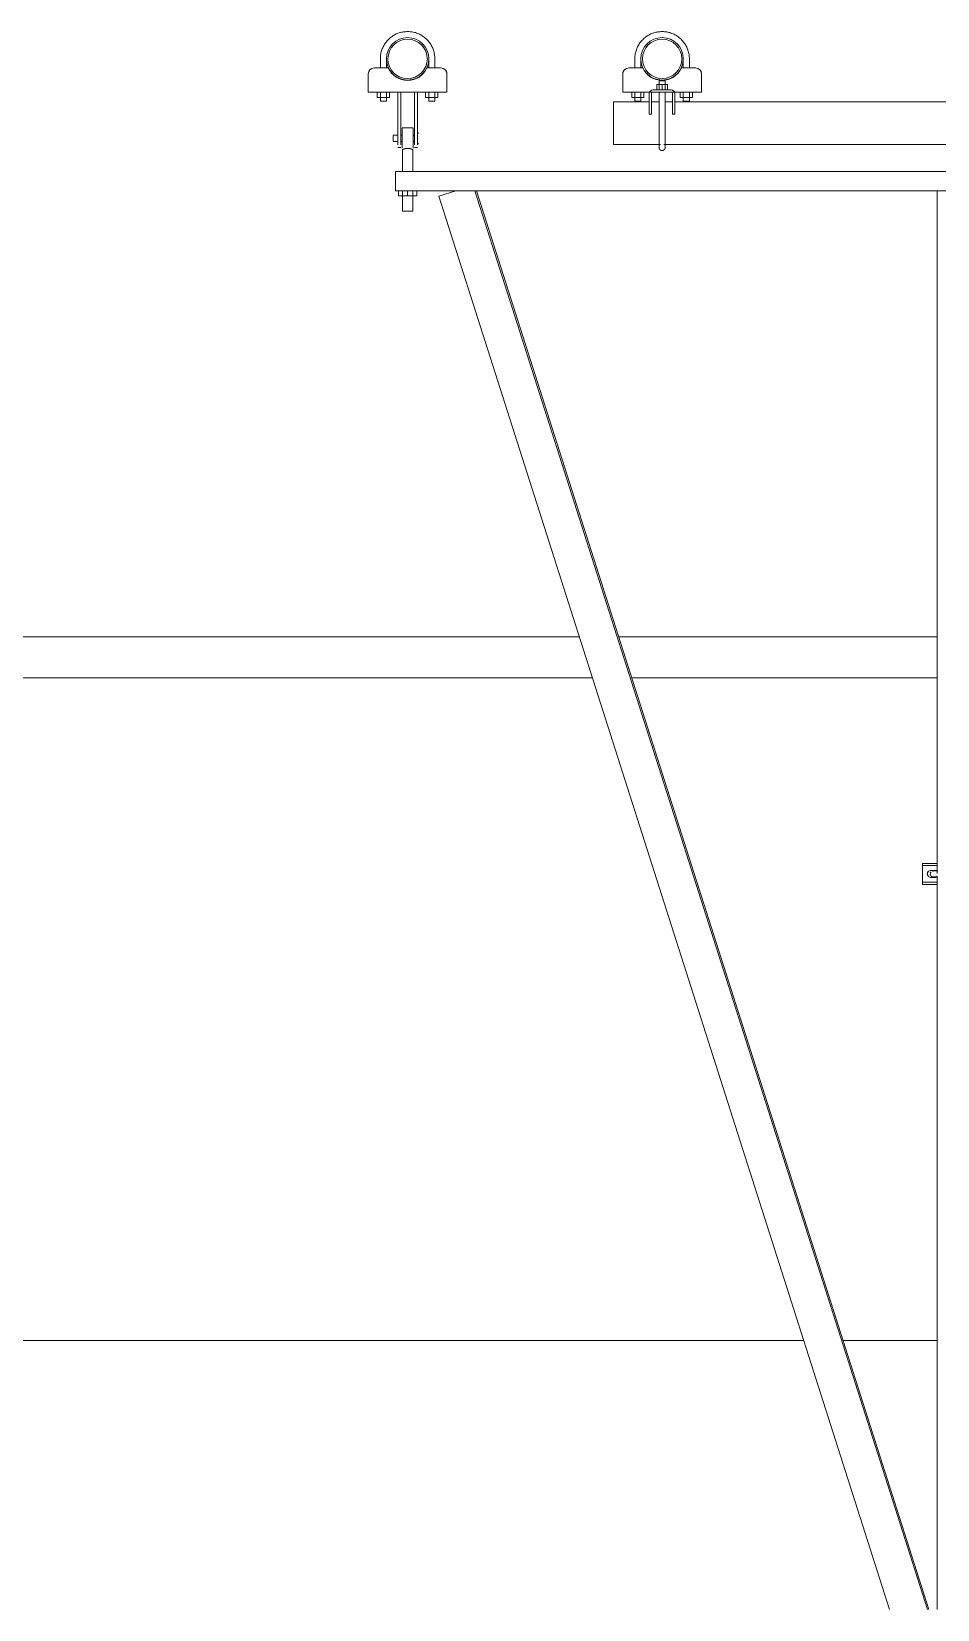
# Model space of a CAD drawing. Header units: inches. Extents: x 21408 to 98131, y -290 to 853.
# Drawn here: x 25544.1 to 25618.9, y 164.3 to 294.5 of the extents above; entities that cross this region are included whole.
import ezdxf

# ---------------------------------------------------------------- set-up
doc = ezdxf.new("R2010")
doc.units = ezdxf.units.IN
doc.header["$MEASUREMENT"] = 0
for name, color, linetype, lineweight in [('M-HVAC-DUCT', 70, 'Continuous', 9), ('Q-SPCQ', 91, 'Continuous', 9), ('S-BEAM', 12, 'Continuous', 9)]:
    doc.layers.add(name, color=color, linetype=linetype, lineweight=lineweight)

# ---------------------------------------------------------------- blocks, each defined once
blk = doc.blocks.new('Basketball_Backstop-Performance_Sports_Systems-3103-Ceiling_Hung - 27_-0_ to 27_-11 7_8_-706978-Building Section - East_West looking North')
at = {"layer": 'Q-SPCQ'}
for p, q in [((25572.92, 292.25), (25572.92, 291.5)), ((25573.42, 291.5), (25573.42, 292.25)), ((25576.92, 292.25), (25576.92, 291.5)), ((25577.42, 291.5), (25577.42, 292.25)), ((25593.92, 292.25), (25593.92, 291.5)), ((25594.42, 291.5), (25594.42, 292.25)), ((25597.92, 292.25), (25597.92, 291.5)), ((25598.42, 291.5), (25598.42, 292.25)), ((25571.92, 291), (25571.92, 289.81)), ((25573.58, 291.5), (25572.42, 291.5)), ((25577.92, 291.5), (25576.76, 291.5)), ((25578.42, 289.81), (25578.42, 291)), ((25592.92, 289.81), (25592.92, 291)), ((25594.58, 291.5), (25593.42, 291.5)), ((25595.92, 290.44), (25595.92, 289.69)), ((25595.93, 290.44), (25596.17, 290.44)), ((25596.17, 290.44), (25596.41, 290.44)), ((25596.42, 289.69), (25596.42, 290.44)), ((25598.92, 291.5), (25597.76, 291.5)), ((25599.42, 291), (25599.42, 289.81)), ((25571.92, 289.5), (25571.92, 289.81)), ((25571.92, 289.5), (25578.42, 289.5)), ((25572.66, 289.06), (25572.66, 289.5)), ((25572.92, 289.06), (25572.66, 289.06)), ((25572.92, 289.51), (25572.92, 288.75)), ((25572.92, 289.5), (25572.92, 289.06)), ((25573.42, 289.06), (25572.92, 289.06)), ((25573.42, 288.75), (25573.42, 289.51)), ((25573.42, 289.5), (25573.42, 289.06)), ((25573.67, 289.06), (25573.42, 289.06)), ((25573.67, 289.5), (25573.67, 289.06)), ((25574.36, 285.69), (25574.36, 289.5)), ((25574.36, 289.5), (25574.61, 289.5)), ((25574.61, 289.5), (25574.61, 285.69)), ((25575.73, 285.69), (25575.73, 289.5)), ((25575.73, 289.5), (25575.98, 289.5)), ((25575.98, 289.5), (25575.98, 285.69)), ((25576.66, 289.5), (25576.66, 289.06)), ((25576.92, 289.06), (25576.66, 289.06)), ((25576.92, 289.52), (25576.92, 288.75)), ((25576.92, 289.5), (25576.92, 289.06)), ((25577.42, 289.06), (25576.92, 289.06)), ((25577.42, 288.75), (25577.42, 289.52)), ((25577.42, 289.5), (25577.42, 289.06)), ((25577.67, 289.06), (25577.42, 289.06)), ((25577.67, 289.06), (25577.67, 289.5)), ((25578.42, 289.81), (25578.42, 289.5)), ((25592.92, 289.5), (25592.92, 289.81)), ((25592.92, 289.5), (25595.42, 289.5)), ((25593.66, 289.06), (25593.66, 289.5)), ((25593.92, 289.06), (25593.66, 289.06)), ((25593.92, 289.51), (25593.92, 288.75)), ((25593.92, 289.5), (25593.92, 289.06)), ((25594.42, 289.06), (25593.92, 289.06)), ((25594.42, 288.75), (25594.42, 289.51)), ((25594.42, 289.5), (25594.42, 289.06)), ((25594.67, 289.06), (25594.42, 289.06)), ((25594.67, 289.5), (25594.67, 289.06)), ((25595.11, 289.37), (25595.11, 288.19)), ((25595.29, 288.19), (25595.29, 289.37)), ((25596.92, 289.69), (25595.42, 289.69)), ((25595.42, 289.5), (25596.92, 289.5)), ((25595.73, 290.12), (25596.17, 290.12)), ((25595.73, 290.12), (25595.73, 289.69)), ((25595.92, 289.5), (25595.92, 288.68)), ((25595.92, 289.5), (25595.92, 286.94)), ((25596.17, 290.12), (25596.61, 290.12)), ((25596.17, 289.69), (25596.17, 290.12)), ((25596.42, 288.68), (25596.42, 289.5)), ((25596.42, 286.94), (25596.42, 289.5)), ((25596.61, 290.12), (25596.61, 289.69)), ((25596.92, 289.5), (25599.42, 289.5)), ((25597.04, 288.19), (25597.04, 289.37)), ((25597.23, 289.37), (25597.23, 288.19)), ((25597.66, 289.5), (25597.66, 289.06)), ((25597.92, 289.06), (25597.66, 289.06)), ((25597.92, 289.52), (25597.92, 288.75)), ((25597.92, 289.5), (25597.92, 289.06)), ((25598.42, 289.06), (25597.92, 289.06)), ((25598.42, 288.75), (25598.42, 289.52)), ((25598.42, 289.5), (25598.42, 289.06)), ((25598.67, 289.06), (25598.42, 289.06)), ((25598.67, 289.06), (25598.67, 289.5)), ((25599.42, 289.81), (25599.42, 289.5)), ((25572.92, 288.75), (25572.93, 288.75)), ((25573.42, 288.75), (25572.92, 288.75)), ((25573.41, 288.75), (25573.42, 288.75)), ((25577.42, 288.75), (25576.92, 288.75)), ((25576.92, 288.75), (25576.93, 288.75)), ((25577.41, 288.75), (25577.42, 288.75)), ((25595.11, 288.69), (25592.17, 288.69)), ((25592.17, 286.94), (25592.17, 288.69)), ((25593.92, 288.75), (25593.93, 288.75)), ((25594.42, 288.75), (25593.92, 288.75)), ((25594.41, 288.75), (25594.42, 288.75)), ((25595.11, 288.2), (25595.11, 287.82)), ((25595.11, 287.69), (25595.11, 288.19)), ((25595.11, 287.82), (25595.11, 287.69)), ((25595.95, 288.69), (25595.29, 288.69)), ((25595.29, 287.82), (25595.29, 288.2)), ((25595.29, 288.19), (25595.29, 287.69)), ((25595.29, 287.69), (25595.29, 287.82)), ((25597.04, 288.69), (25596.39, 288.69)), ((25597.04, 288.2), (25597.04, 287.82)), ((25597.04, 287.69), (25597.04, 288.19)), ((25597.04, 287.82), (25597.04, 287.69)), ((25621.11, 288.69), (25597.23, 288.69)), ((25597.23, 287.82), (25597.23, 288.2)), ((25597.23, 288.19), (25597.23, 287.69)), ((25597.23, 287.69), (25597.23, 287.82)), ((25598.42, 288.75), (25597.92, 288.75)), ((25597.92, 288.75), (25597.93, 288.75)), ((25598.41, 288.75), (25598.42, 288.75)), ((25575.64, 286.56), (25574.71, 286.56)), ((25574.71, 285.66), (25574.71, 286.53)), ((25575.64, 286.53), (25575.64, 285.66)), ((25592.17, 285.19), (25592.17, 286.94)), ((25595.11, 287.69), (25595.29, 287.69)), ((25595.29, 287.69), (25595.11, 287.69)), ((25597.04, 287.69), (25597.23, 287.69)), ((25597.23, 287.69), (25597.04, 287.69)), ((25574.36, 285.94), (25573.98, 285.94)), ((25573.98, 285.69), (25573.98, 285.93)), ((25573.98, 285.45), (25573.98, 285.69)), ((25573.98, 285.44), (25574.36, 285.44)), ((25574.36, 285.16), (25574.36, 285.69)), ((25574.71, 285.94), (25574.61, 285.94)), ((25574.61, 285.69), (25574.61, 285.16)), ((25574.61, 285.44), (25574.71, 285.44)), ((25574.71, 284.87), (25574.71, 285.66)), ((25575.73, 285.94), (25575.64, 285.94)), ((25575.64, 285.66), (25575.64, 284.87)), ((25575.64, 285.44), (25575.73, 285.44)), ((25575.73, 285.16), (25575.73, 285.69)), ((25576.11, 286.12), (25575.98, 286.12)), ((25575.98, 285.69), (25575.98, 285.16)), ((25575.98, 285.25), (25576.11, 285.25)), ((25576.11, 285.69), (25576.11, 285.69)), ((25576.11, 285.69), (25576.11, 285.69)), ((25592.17, 285.19), (25596.04, 285.19)), ((25596.3, 285.19), (25621.88, 285.19)), ((25574.36, 284.94), (25574.61, 284.94)), ((25574.71, 284.75), (25574.74, 284.75)), ((25574.74, 284.75), (25574.74, 282.95)), ((25575.61, 282.95), (25575.61, 284.75)), ((25575.61, 284.75), (25575.64, 284.75)), ((25575.73, 284.94), (25575.98, 284.94)), ((25574.17, 281.37), (25574.17, 282.95)), ((25574.17, 282.95), (25621.67, 282.95)), ((25618.86, 281.37), (25574.17, 281.37)), ((25574.42, 281.37), (25574.42, 280.94)), ((25574.74, 281.37), (25574.74, 279.69)), ((25575.17, 280.94), (25575.17, 281.37)), ((25575.61, 279.69), (25575.61, 281.37)), ((25575.92, 281.37), (25575.92, 280.94)), ((25577.74, 280.92), (25579.16, 281.37)), ((25580.73, 281.37), (25618.06, 164.32)), ((25618.19, 164.32), (25580.86, 281.37)), ((25618.86, 281.37), (25618.86, 225.04)), ((25618.86, 281.37), (25621.23, 281.37)), ((25575.17, 280.94), (25574.42, 280.94)), ((25575.92, 280.94), (25575.17, 280.94)), ((25577.74, 280.92), (25614.92, 164.32)), ((25575.61, 279.69), (25574.74, 279.69)), ((25617.67, 225.87), (25617.67, 225.69)), ((25617.67, 225.87), (25617.67, 225.72)), ((25617.67, 225.87), (25618.17, 225.87)), ((25617.67, 225.56), (25617.67, 225.69)), ((25618.17, 225.69), (25617.67, 225.69)), ((25617.67, 224.44), (25617.67, 225.56)), ((25618.19, 225.25), (25618.05, 225)), ((25618.17, 225.87), (25618.86, 225.87)), ((25618.86, 225.69), (25618.17, 225.69)), ((25618.33, 225.28), (25618.77, 225.28)), ((25617.67, 224.31), (25617.67, 224.44)), ((25617.67, 224.31), (25617.67, 224.12)), ((25617.67, 224.31), (25618.17, 224.31)), ((25617.67, 224.28), (25617.67, 224.12)), ((25618.17, 224.12), (25617.67, 224.12)), ((25618.05, 225), (25618.19, 224.75)), ((25618.17, 224.31), (25618.86, 224.31)), ((25618.86, 224.12), (25618.17, 224.12)), ((25618.77, 224.72), (25618.33, 224.72)), ((25618.86, 224.84), (25618.86, 164.32))]:
    blk.add_line(p, q, dxfattribs=at)
at = {"layer": 'Q-SPCQ', "flags": 128}
for points in [[(25577.42, 292.25), (25577.42, 292.34), (25577.41, 292.43), (25577.4, 292.52), (25577.39, 292.61), (25577.37, 292.7), (25577.35, 292.78), (25577.33, 292.87), (25577.3, 292.96), (25577.27, 293.04), (25577.24, 293.13), (25577.2, 293.21), (25577.16, 293.29), (25577.12, 293.37), (25577.08, 293.45), (25577.03, 293.52), (25576.97, 293.59), (25576.92, 293.66), (25576.86, 293.73), (25576.8, 293.8), (25576.74, 293.86), (25576.67, 293.93), (25576.6, 293.98), (25576.53, 294.04), (25576.46, 294.09), (25576.38, 294.14), (25576.31, 294.19), (25576.23, 294.23), (25576.15, 294.28), (25576.07, 294.31), (25575.98, 294.35), (25575.9, 294.38), (25575.81, 294.41), (25575.73, 294.43), (25575.64, 294.45), (25575.55, 294.47), (25575.46, 294.48), (25575.37, 294.49), (25575.28, 294.5), (25575.19, 294.5), (25575.1, 294.5), (25575.01, 294.49), (25574.92, 294.49), (25574.83, 294.48), (25574.75, 294.46), (25574.66, 294.44), (25574.57, 294.42), (25574.48, 294.39), (25574.4, 294.36), (25574.32, 294.33), (25574.23, 294.3), (25574.15, 294.26), (25574.07, 294.21), (25573.99, 294.17), (25573.92, 294.12), (25573.84, 294.07), (25573.77, 294.01), (25573.7, 293.96), (25573.64, 293.9), (25573.57, 293.83), (25573.51, 293.77), (25573.45, 293.7), (25573.39, 293.63), (25573.34, 293.56), (25573.29, 293.49), (25573.24, 293.41), (25573.2, 293.33), (25573.15, 293.25), (25573.12, 293.17), (25573.08, 293.09), (25573.05, 293), (25573.02, 292.92), (25573, 292.83), (25572.97, 292.74), (25572.96, 292.66), (25572.94, 292.57), (25572.93, 292.48), (25572.92, 292.39), (25572.92, 292.3), (25572.92, 292.25)], [(25598.42, 292.25), (25598.42, 292.34), (25598.41, 292.43), (25598.4, 292.52), (25598.39, 292.61), (25598.37, 292.7), (25598.35, 292.78), (25598.33, 292.87), (25598.3, 292.96), (25598.27, 293.04), (25598.24, 293.13), (25598.2, 293.21), (25598.16, 293.29), (25598.12, 293.37), (25598.08, 293.45), (25598.03, 293.52), (25597.97, 293.59), (25597.92, 293.66), (25597.86, 293.73), (25597.8, 293.8), (25597.74, 293.86), (25597.67, 293.93), (25597.6, 293.98), (25597.53, 294.04), (25597.46, 294.09), (25597.38, 294.14), (25597.31, 294.19), (25597.23, 294.23), (25597.15, 294.28), (25597.07, 294.31), (25596.98, 294.35), (25596.9, 294.38), (25596.81, 294.41), (25596.73, 294.43), (25596.64, 294.45), (25596.55, 294.47), (25596.46, 294.48), (25596.37, 294.49), (25596.28, 294.5), (25596.19, 294.5), (25596.1, 294.5), (25596.01, 294.49), (25595.92, 294.49), (25595.83, 294.48), (25595.75, 294.46), (25595.66, 294.44), (25595.57, 294.42), (25595.48, 294.39), (25595.4, 294.36), (25595.32, 294.33), (25595.23, 294.3), (25595.15, 294.26), (25595.07, 294.21), (25594.99, 294.17), (25594.92, 294.12), (25594.84, 294.07), (25594.77, 294.01), (25594.7, 293.96), (25594.64, 293.9), (25594.57, 293.83), (25594.51, 293.77), (25594.45, 293.7), (25594.39, 293.63), (25594.34, 293.56), (25594.29, 293.49), (25594.24, 293.41), (25594.2, 293.33), (25594.15, 293.25), (25594.12, 293.17), (25594.08, 293.09), (25594.05, 293), (25594.02, 292.92), (25594, 292.83), (25593.97, 292.74), (25593.96, 292.66), (25593.94, 292.57), (25593.93, 292.48), (25593.92, 292.39), (25593.92, 292.3), (25593.92, 292.25)], [(25595.92, 286.94), (25595.92, 286.86), (25595.92, 286.78), (25595.92, 286.7), (25595.92, 286.62), (25595.92, 286.54), (25595.92, 286.46), (25595.92, 286.38), (25595.92, 286.31), (25595.92, 286.23), (25595.92, 286.16), (25595.92, 286.09), (25595.92, 286.01), (25595.92, 285.94), (25595.92, 285.88), (25595.92, 285.81), (25595.92, 285.74), (25595.92, 285.68), (25595.92, 285.62), (25595.92, 285.56), (25595.92, 285.5), (25595.92, 285.45), (25595.92, 285.4), (25595.92, 285.35), (25595.92, 285.3), (25595.92, 285.25), (25595.92, 285.21), (25595.92, 285.17), (25595.92, 285.14), (25595.92, 285.1), (25595.92, 285.07), (25595.92, 285.05), (25595.92, 285.02), (25595.92, 285), (25595.92, 284.98), (25595.92, 284.97), (25595.92, 284.95), (25595.92, 284.95), (25595.92, 284.94), (25595.92, 284.94)], [(25596.42, 284.94), (25596.42, 284.94), (25596.42, 284.94), (25596.42, 284.95), (25596.42, 284.96), (25596.42, 284.98), (25596.42, 284.99), (25596.42, 285.02), (25596.42, 285.04), (25596.42, 285.07), (25596.42, 285.1), (25596.42, 285.13), (25596.42, 285.16), (25596.42, 285.2), (25596.42, 285.24), (25596.42, 285.29), (25596.42, 285.33), (25596.42, 285.38), (25596.42, 285.43), (25596.42, 285.49), (25596.42, 285.54), (25596.42, 285.6), (25596.42, 285.66), (25596.42, 285.73), (25596.42, 285.79), (25596.42, 285.86), (25596.42, 285.93), (25596.42, 285.99), (25596.42, 286.07), (25596.42, 286.14), (25596.42, 286.21), (25596.42, 286.29), (25596.42, 286.36), (25596.42, 286.44), (25596.42, 286.52), (25596.42, 286.6), (25596.42, 286.68), (25596.42, 286.76), (25596.42, 286.84), (25596.42, 286.92), (25596.42, 286.94)], [(25595.92, 284.94), (25595.92, 284.94), (25595.92, 284.94), (25595.92, 284.95), (25595.92, 284.96), (25595.92, 284.98), (25595.92, 284.99), (25595.92, 285.02), (25595.92, 285.04), (25595.92, 285.07), (25595.92, 285.1), (25595.92, 285.13), (25595.92, 285.16), (25595.92, 285.2)], [(25596.42, 285.21), (25596.42, 285.17), (25596.42, 285.14), (25596.42, 285.1), (25596.42, 285.07), (25596.42, 285.05), (25596.42, 285.02), (25596.42, 285), (25596.42, 284.98), (25596.42, 284.97), (25596.42, 284.95), (25596.42, 284.95), (25596.42, 284.94), (25596.42, 284.94)], [(25596.17, 284.69), (25596.16, 284.69), (25596.15, 284.69), (25596.14, 284.69), (25596.13, 284.69), (25596.12, 284.69), (25596.11, 284.69), (25596.1, 284.7), (25596.09, 284.7), (25596.08, 284.7), (25596.07, 284.71), (25596.06, 284.71), (25596.05, 284.72), (25596.04, 284.72), (25596.04, 284.73), (25596.03, 284.73), (25596.02, 284.74), (25596.01, 284.74), (25596, 284.75), (25596, 284.76), (25595.99, 284.76), (25595.98, 284.77), (25595.98, 284.78), (25595.97, 284.79), (25595.96, 284.79), (25595.96, 284.8), (25595.95, 284.81), (25595.95, 284.82), (25595.94, 284.83), (25595.94, 284.84), (25595.94, 284.85), (25595.93, 284.86), (25595.93, 284.87), (25595.93, 284.88), (25595.92, 284.89), (25595.92, 284.9), (25595.92, 284.9), (25595.92, 284.91), (25595.92, 284.92), (25595.92, 284.93), (25595.92, 284.94)], [(25596.42, 284.94), (25596.42, 284.93), (25596.42, 284.92), (25596.42, 284.91), (25596.42, 284.9), (25596.41, 284.89), (25596.41, 284.88), (25596.41, 284.87), (25596.41, 284.86), (25596.4, 284.85), (25596.4, 284.84), (25596.39, 284.83), (25596.39, 284.82), (25596.39, 284.81), (25596.38, 284.8), (25596.38, 284.8), (25596.37, 284.79), (25596.36, 284.78), (25596.36, 284.77), (25596.35, 284.77), (25596.34, 284.76), (25596.34, 284.75), (25596.33, 284.74), (25596.32, 284.74), (25596.31, 284.73), (25596.3, 284.73), (25596.3, 284.72), (25596.29, 284.72), (25596.28, 284.71), (25596.27, 284.71), (25596.26, 284.7), (25596.25, 284.7), (25596.24, 284.7), (25596.23, 284.7), (25596.22, 284.69), (25596.21, 284.69), (25596.2, 284.69), (25596.19, 284.69), (25596.18, 284.69), (25596.17, 284.69), (25596.17, 284.69)], [(25618.93, 225.25), (25618.87, 225.25), (25618.81, 225.25), (25618.76, 225.25), (25618.71, 225.25), (25618.67, 225.25), (25618.64, 225.25), (25618.61, 225.25), (25618.59, 225.25), (25618.57, 225.25), (25618.56, 225.25), (25618.55, 225.25), (25618.55, 225.25)], [(25618.55, 224.75), (25618.55, 224.75), (25618.56, 224.75), (25618.57, 224.75), (25618.6, 224.75), (25618.62, 224.75), (25618.65, 224.75), (25618.69, 224.75), (25618.73, 224.75), (25618.78, 224.75), (25618.84, 224.75), (25618.89, 224.75)]]:
    blk.add_lwpolyline(points, dxfattribs=at)
at = {"layer": 'Q-SPCQ'}
for centre, radius, start, end in [((25575.17, 292.25), 1.75, 0, 180), ((25575.17, 292.25), 1.62, 0, 180), ((25596.17, 292.25), 1.75, 0, 180), ((25596.17, 292.25), 1.62, 0, 180), ((25575.17, 292.25), 1.75, 180, 0), ((25575.17, 292.25), 1.63, 180, 0), ((25596.17, 292.25), 1.75, 180, 0), ((25596.17, 292.25), 1.62, 180, 0), ((25572.42, 291), 0.5, 90, 180), ((25572.42, 291), 0.5, 120, 180), ((25575.17, 292.22), 1.75, 204.3958, 335.6042), ((25577.92, 291), 0.5, 0, 90), ((25577.92, 291), 0.5, 0, 60), ((25593.42, 291), 0.5, 90, 180), ((25593.42, 291), 0.5, 120, 180), ((25596.17, 292.22), 1.75, 204.3958, 335.6042), ((25598.92, 291), 0.5, 0, 90), ((25598.92, 291), 0.5, 0, 60), ((25595.42, 289.37), 0.312, 90, 180), ((25595.42, 289.37), 0.125, 90, 180), ((25596.92, 289.37), 0.312, 0, 90), ((25596.92, 289.37), 0.125, 0, 90), ((25618.33, 225), 0.281, 90, 270), ((25618.55, 225), 0.25, 90, 105), ((25618.55, 225), 0.25, 75, 90), ((25618.77, 225), 0.281, 75, 90), ((25618.55, 225), 0.25, 135, 270), ((25618.55, 225), 0.25, 270, 285), ((25618.77, 225), 0.281, 270, 285)]:
    blk.add_arc(centre, radius, start, end, dxfattribs=at)
blk.add_open_spline([(25575.61, 284.75), (25575.61, 284.75), (25575.61, 284.75), (25575.6, 284.76), (25575.58, 284.76), (25575.57, 284.77), (25575.55, 284.78), (25575.54, 284.78), (25575.52, 284.79), (25575.51, 284.79), (25575.5, 284.8), (25575.48, 284.81), (25575.46, 284.81), (25575.43, 284.82), (25575.41, 284.83), (25575.39, 284.83), (25575.38, 284.84), (25575.35, 284.84), (25575.33, 284.85), (25575.29, 284.85), (25575.25, 284.86), (25575.21, 284.86), (25575.17, 284.86), (25575.13, 284.86), (25575.1, 284.86), (25575.06, 284.85), (25575.02, 284.85), (25574.99, 284.84), (25574.97, 284.84), (25574.95, 284.83), (25574.94, 284.83), (25574.92, 284.82), (25574.89, 284.81), (25574.87, 284.81), (25574.85, 284.8), (25574.84, 284.79), (25574.83, 284.79), (25574.81, 284.78), (25574.8, 284.78), (25574.78, 284.77), (25574.76, 284.76), (25574.75, 284.76), (25574.74, 284.75), (25574.74, 284.75), (25574.74, 284.75)], degree=3, knots=[0, 0, 0, 0, 0.055556, 0.083333, 0.111111, 0.138889, 0.166667, 0.194444, 0.208333, 0.222222, 0.236111, 0.25, 0.277778, 0.305556, 0.319444, 0.333333, 0.347222, 0.361111, 0.388889, 0.416667, 0.444444, 0.472222, 0.5, 0.527778, 0.555556, 0.583333, 0.611111, 0.638889, 0.652778, 0.666667, 0.680556, 0.694444, 0.722222, 0.75, 0.763889, 0.777778, 0.791667, 0.805556, 0.833333, 0.861111, 0.888889, 0.916667, 0.944444, 1, 1, 1, 1], dxfattribs=at)
blk = doc.blocks.new('Girt_Z - 10_D-1223956-Building Section - East_West looking North')
at = {"layer": 'S-BEAM'}
for p, q in [((25406.89, 244.56), (25589.33, 244.56)), ((25592.6, 244.56), (25618.86, 244.56)), ((25406.89, 241.19), (25590.41, 241.19)), ((25593.68, 241.19), (25618.86, 241.19))]:
    blk.add_line(p, q, dxfattribs=at)

msp = doc.modelspace()

# ---------------------------------------------------------------- linework, layer by layer
at = {"layer": 'M-HVAC-DUCT'}
for p, q in [((25607.85, 186.5), (24970.93, 186.5)), ((25618.86, 186.5), (25611.12, 186.5))]:
    msp.add_line(p, q, dxfattribs=at)

# ---------------------------------------------------------------- block references
at = {"layer": 'Q-SPCQ'}
msp.add_blockref('Basketball_Backstop-Performance_Sports_Systems-3103-Ceiling_Hung - 27_-0_ to 27_-11 7_8_-706978-Building Section - East_West looking North', (0, 0), dxfattribs=at)
at = {"layer": 'S-BEAM'}
msp.add_blockref('Girt_Z - 10_D-1223956-Building Section - East_West looking North', (0, 0), dxfattribs=at)

doc.saveas('drawing.dxf')
